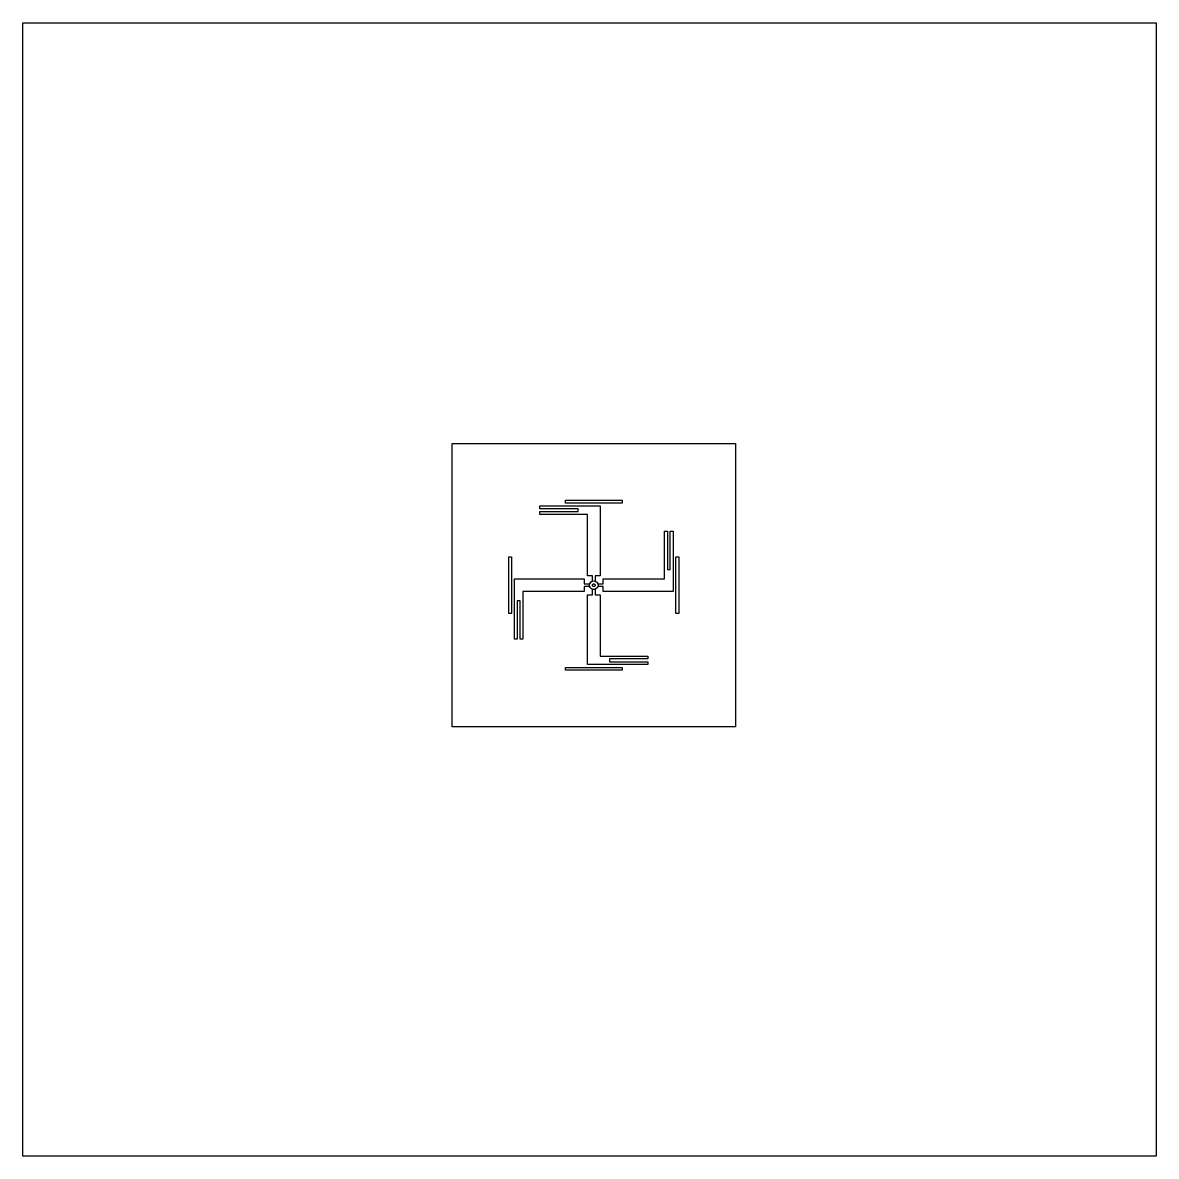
# Model space of a CAD drawing. Header units: metres. Extents: x -202 to 198, y -202 to 198.
import ezdxf

# ---------------------------------------------------------------- set-up
doc = ezdxf.new("R2010")
doc.units = ezdxf.units.M

msp = doc.modelspace()

# ---------------------------------------------------------------- linework, layer by layer
at = {"layer": 'alford_loop'}
for points in [[(-201.5, -201.5), (-201.5, 198.5), (198.5, 198.5), (198.5, -201.5)], [(-50, 50), (50, 50), (50, -50), (-50, -50)], [(-1.41421, -0.5), (-3.35, -0.5), (-3.35, -2.25), (-25, -2.25), (-25, -19.05), (-26, -19.05), (-26, -5.55), (-27, -5.55), (-27, -19.05), (-28, -19.05), (-28, 2.25), (-3.35, 2.25), (-3.35, 0.5), (-1.41421, 0.5), (-1.20593, 0.892032), (-0.892032, 1.20593), (-0.5, 1.41421), (-0.5, 3.35), (-2.25, 3.35), (-2.25, 25), (-19.05, 25), (-19.05, 26), (-5.55, 26), (-5.55, 27), (-19.05, 27), (-19.05, 28), (2.25, 28), (2.25, 3.35), (0.5, 3.35), (0.5, 1.41421), (0.892032, 1.20593), (1.20593, 0.892032), (1.41421, 0.5), (3.35, 0.5), (3.35, 2.25), (25, 2.25), (25, 19.05), (26, 19.05), (26, 5.55), (27, 5.55), (27, 19.05), (28, 19.05), (28, -2.25), (3.35, -2.25), (3.35, -0.5), (1.41421, -0.5), (1.20593, -0.892032), (0.892032, -1.20593), (0.5, -1.41421), (0.5, -3.35), (2.25, -3.35), (2.25, -25), (19.05, -25), (19.05, -26), (5.55, -26), (5.55, -27), (19.05, -27), (19.05, -28), (-2.25, -28), (-2.25, -3.35), (-0.5, -3.35), (-0.5, -1.41421), (-0.892032, -1.20593), (-1.20593, -0.892032)], [(10, 29), (-10, 29), (-10, 30), (10, 30)], [(-29, 10), (-29, -10), (-30, -10), (-30, 10)], [(29, -10), (29, 10), (30, 10), (30, -10)], [(1.5, 0), (1.44889, -0.388229), (1.29904, -0.75), (1.06066, -1.06066), (0.75, -1.29904), (0.388229, -1.44889), (0, -1.5), (-0.388229, -1.44889), (-0.75, -1.29904), (-1.06066, -1.06066), (-1.29904, -0.75), (-1.44889, -0.388229), (-1.5, 0), (-1.44889, 0.388229), (-1.29904, 0.75), (-1.06066, 1.06066), (-0.75, 1.29904), (-0.388229, 1.44889), (0, 1.5), (0.388229, 1.44889), (0.75, 1.29904), (1.06066, 1.06066), (1.29904, 0.75), (1.44889, 0.388229)], [(0.5, 0), (0.482963, -0.12941), (0.433013, -0.25), (0.353553, -0.353553), (0.25, -0.433013), (0.12941, -0.482963), (0, -0.5), (-0.12941, -0.482963), (-0.25, -0.433013), (-0.353553, -0.353553), (-0.433013, -0.25), (-0.482963, -0.12941), (-0.5, 0), (-0.482963, 0.12941), (-0.433013, 0.25), (-0.353553, 0.353553), (-0.25, 0.433013), (-0.12941, 0.482963), (0, 0.5), (0.12941, 0.482963), (0.25, 0.433013), (0.353553, 0.353553), (0.433013, 0.25), (0.482963, 0.12941)], [(0.5, 0), (0.482963, -0.12941), (0.433013, -0.25), (0.353553, -0.353553), (0.25, -0.433013), (0.12941, -0.482963), (0, -0.5), (-0.12941, -0.482963), (-0.25, -0.433013), (-0.353553, -0.353553), (-0.433013, -0.25), (-0.482963, -0.12941), (-0.5, 0), (-0.482963, 0.12941), (-0.433013, 0.25), (-0.353553, 0.353553), (-0.25, 0.433013), (-0.12941, 0.482963), (0, 0.5), (0.12941, 0.482963), (0.25, 0.433013), (0.353553, 0.353553), (0.433013, 0.25), (0.482963, 0.12941)], [(-10, -29), (10, -29), (10, -30), (-10, -30)]]:
    msp.add_lwpolyline(points, close=True, dxfattribs=at)

doc.saveas('drawing.dxf')
